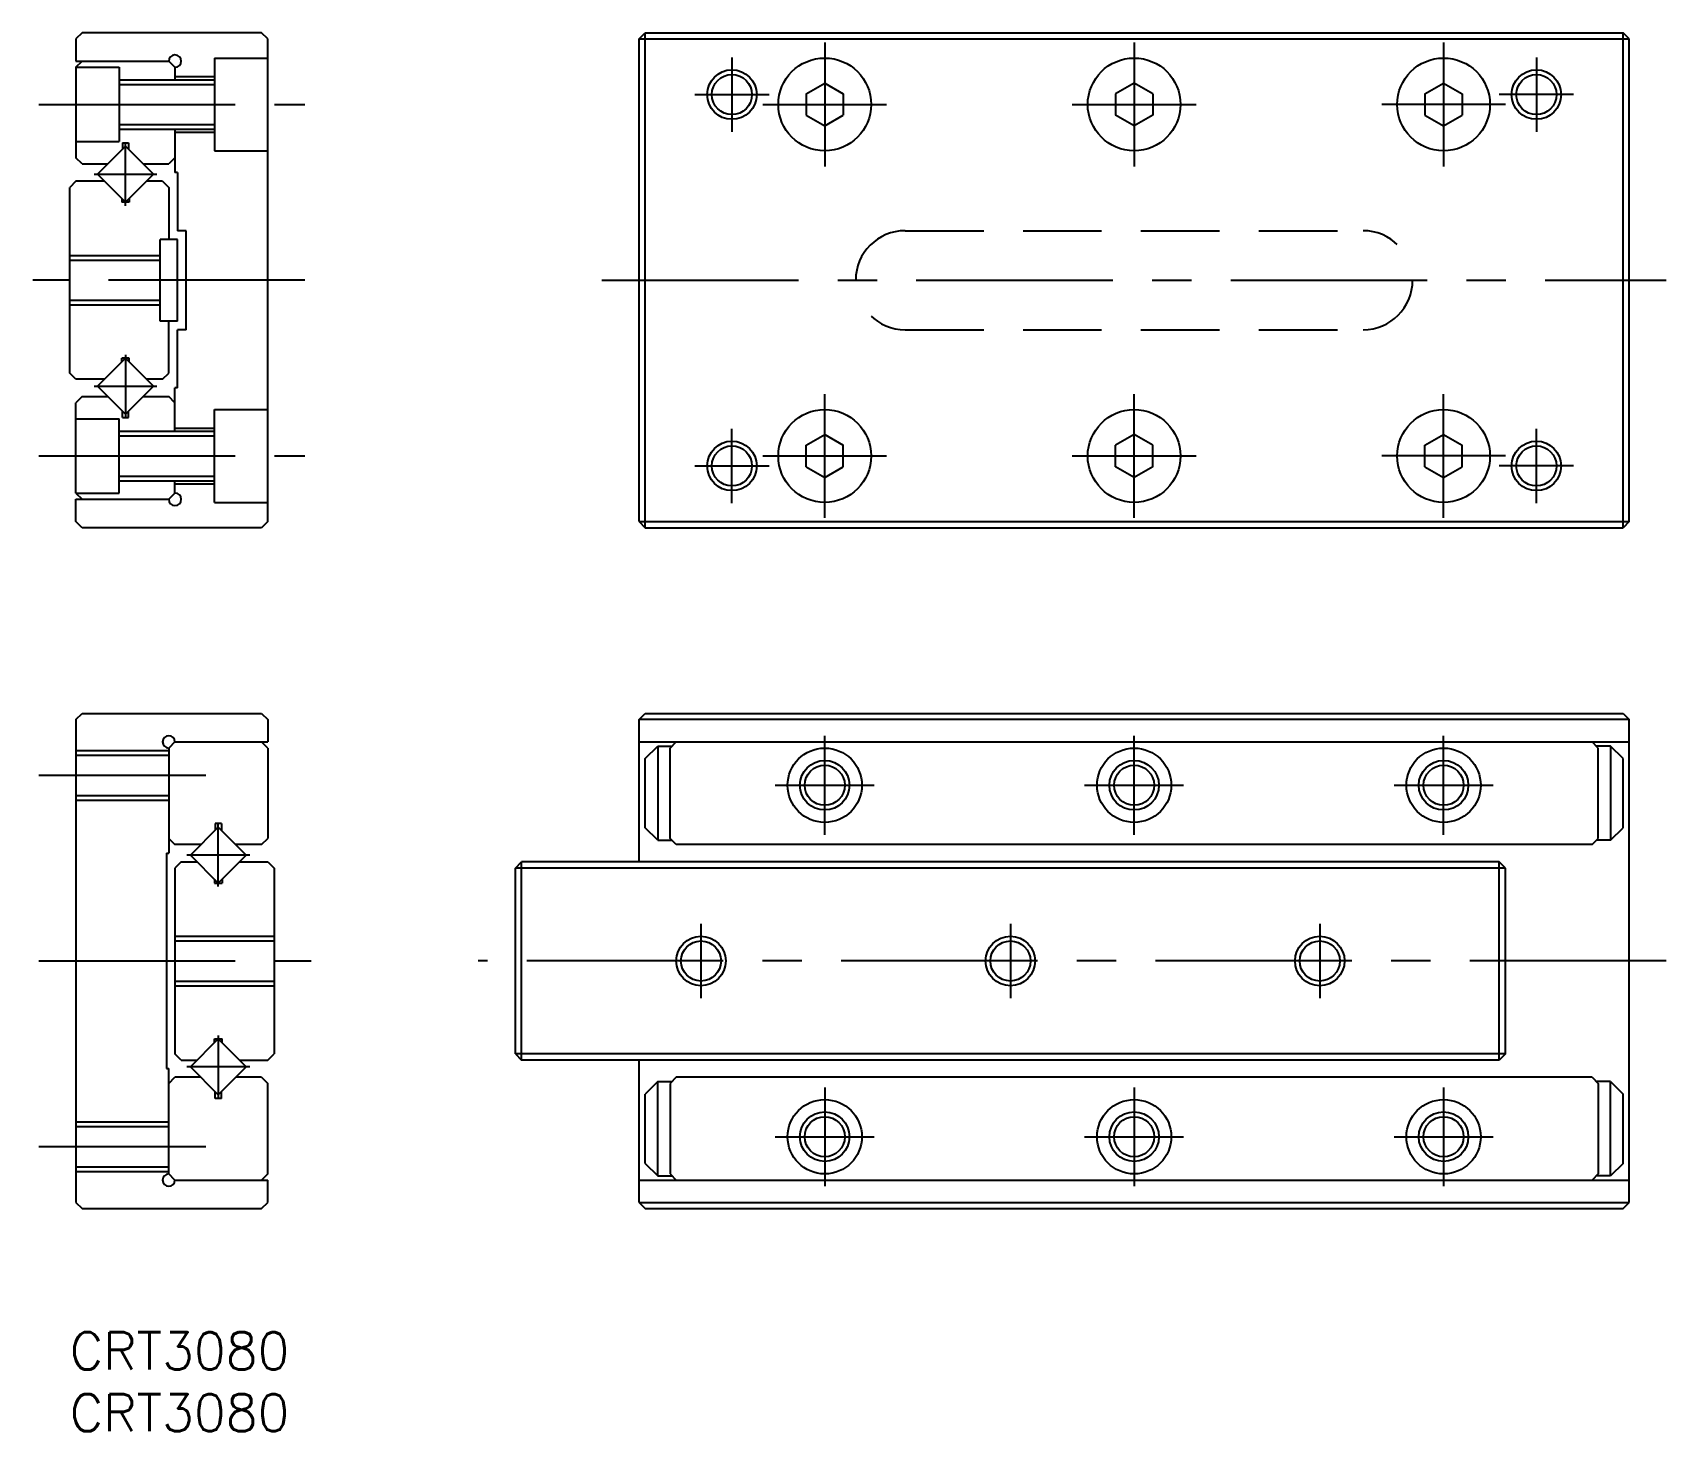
# Model space of a CAD drawing. Extents: x -3 to 129, y -8 to 105.
import ezdxf

# ---------------------------------------------------------------- set-up
doc = ezdxf.new("R2010")
doc.units = 0
doc.header["$LTSCALE"] = 0.5
doc.linetypes.add('CENTER', pattern=[50.8, 31.75, -6.35, 6.35, -6.35])
doc.linetypes.add('DASHED', pattern=[19.05, 12.7, -6.35])
for name, color, linetype in [('MSM_CENTER', 1, 'CENTER'), ('MSM_CONTINUOUS', 7, 'CONTINUOUS'), ('MSM_DASHED', 4, 'DASHED'), ('MSM_NARROW', 5, 'CONTINUOUS'), ('MSM_PART_NUMBER', 7, 'CONTINUOUS')]:
    doc.layers.add(name, color=color, linetype=linetype)
doc.styles.get("Standard").update_dxf_attribs({"font": 'txt.shx', "height": 3, "bigfont": 'bigfont.shx'})

# ---------------------------------------------------------------- blocks, each defined once
blk = doc.blocks.new('*U2')
at = {"layer": 'MSM_PART_NUMBER'}
blk.add_text('CRT3080', height=3, dxfattribs=at).set_placement((0, -3))
blk = doc.blocks.new('*U3')
at = {"layer": 'MSM_PART_NUMBER'}
blk.add_text('CRT3080', height=3, dxfattribs=at).set_placement((0, -8))

msp = doc.modelspace()

# ---------------------------------------------------------------- linework, layer by layer
at = {"layer": 'MSM_CENTER', "color": 1, "linetype": 'CENTER'}
for p, q in [((53.5, 103), (53.5, 97)), ((61, 104.2), (61, 94.2)), ((86, 104.2), (86, 94.2)), ((111, 104.2), (111, 94.2)), ((118.5, 103), (118.5, 97)), ((50.5, 100), (56.5, 100)), ((56, 99.2), (66, 99.2)), ((81, 99.2), (91, 99.2)), ((116, 99.2), (106, 99.2)), ((121.5, 100), (115.5, 100)), ((43, 85), (129, 85)), ((61, 65.8), (61, 75.8)), ((86, 65.8), (86, 75.8)), ((111, 65.8), (111, 75.8)), ((53.5, 67), (53.5, 73)), ((118.5, 67), (118.5, 73)), ((50.5, 70), (56.5, 70)), ((56, 70.8), (66, 70.8)), ((81, 70.8), (91, 70.8)), ((116, 70.8), (106, 70.8)), ((121.5, 70), (115.5, 70)), ((61, 40.2), (61, 48.2)), ((86, 40.2), (86, 48.2)), ((111, 40.2), (111, 48.2)), ((57, 44.2), (65, 44.2)), ((82, 44.2), (90, 44.2)), ((107, 44.2), (115, 44.2)), ((51, 33), (51, 27)), ((76, 33), (76, 27)), ((101, 33), (101, 27)), ((129, 30), (33, 30)), ((61, 19.79), (61, 11.8)), ((86, 19.79), (86, 11.8)), ((111, 19.79), (111, 11.8)), ((57, 15.8), (65, 15.8)), ((82, 15.8), (90, 15.8)), ((107, 15.8), (115, 15.8))]:
    msp.add_line(p, q, dxfattribs=at)
at = {"layer": 'MSM_CENTER'}
for p, q in [((-2.5, 99.2), (19, 99.2)), ((4.5, 91.02), (4.5, 96.1)), ((1.96, 93.56), (7.04, 93.56)), ((19, 85), (-3, 85)), ((4.5, 78.98), (4.5, 73.9)), ((1.96, 76.44), (7.04, 76.44)), ((-2.5, 70.8), (19, 70.8)), ((-2.5, 45), (11, 45)), ((12, 36.02), (12, 41.1)), ((14.54, 38.56), (9.46, 38.56)), ((-2.5, 30), (19.5, 30)), ((12, 23.98), (12, 18.9)), ((14.54, 21.44), (9.46, 21.44)), ((-2.5, 15), (11, 15))]:
    msp.add_line(p, q, dxfattribs=at)
at = {"layer": 'MSM_CONTINUOUS'}
for p, q in [((1, 105), (0.5, 104.5)), ((0.5, 104.5), (0.5, 102.7)), ((15.5, 105), (1, 105)), ((16, 104.5), (15.5, 105)), ((16, 65.5), (16, 104.5)), ((0.5, 102.2), (1, 102.7)), ((0.5, 102.7), (8, 102.7)), ((0.5, 102.2), (0.5, 94.9)), ((0.5, 102.2), (4, 102.2)), ((4, 102.2), (4, 96.2)), ((8, 102.7), (8.5, 102.2)), ((8.5, 102.2), (8.5, 101.2)), ((11.7, 102.95), (16, 102.95)), ((11.7, 102.95), (11.7, 95.45)), ((4, 101.2), (11.7, 101.2)), ((8.5, 101.45), (11.7, 101.45)), ((4, 97.2), (11.7, 97.2)), ((8.5, 97.2), (8.5, 93.7)), ((8.5, 96.95), (11.7, 96.95)), ((0.5, 96.2), (4, 96.2)), ((4.5, 95.82), (2.24, 93.56)), ((4.25, 96.1), (4.75, 96.1)), ((4.25, 96.1), (4.25, 95.57)), ((4.5, 95.82), (6.76, 93.56)), ((4.75, 96.1), (4.75, 95.57)), ((11.7, 95.45), (16, 95.45)), ((1, 94.4), (0.5, 94.9)), ((1, 94.4), (3.08, 94.4)), ((5.92, 94.4), (8, 94.4)), ((8.5, 94.9), (8, 94.4)), ((0.5, 93), (0, 92.5)), ((0, 77.5), (0, 92.5)), ((2.8, 93), (0.5, 93)), ((4.5, 91.3), (2.24, 93.56)), ((6.76, 93.56), (4.5, 91.3)), ((7.5, 93), (6.2, 93)), ((7.5, 93), (8, 92.5)), ((8, 92.5), (8, 88.3)), ((8.7, 93.7), (8.5, 93.7)), ((8.7, 93.7), (8.7, 89)), ((4.2, 91.6), (4.2, 91.3)), ((4.8, 91.3), (4.2, 91.3)), ((4.8, 91.6), (4.8, 91.3)), ((9.4, 89), (8.7, 89)), ((9.4, 81), (9.4, 89)), ((7.3, 81.7), (7.3, 88.3)), ((8.7, 88.3), (7.3, 88.3)), ((8.7, 81.7), (8.7, 88.3)), ((0, 86.62), (7.3, 86.62)), ((16, 85), (16, 85)), ((0, 83.38), (7.3, 83.38)), ((8.7, 81.7), (7.3, 81.7)), ((8, 77.5), (8, 81.7)), ((8.7, 76.3), (8.7, 81)), ((9.4, 81), (8.7, 81)), ((4.5, 78.7), (2.24, 76.44)), ((4.8, 78.7), (4.2, 78.7)), ((4.2, 78.4), (4.2, 78.7)), ((6.76, 76.44), (4.5, 78.7)), ((4.8, 78.4), (4.8, 78.7)), ((0.5, 77), (0, 77.5)), ((2.8, 77), (0.5, 77)), ((7.5, 77), (6.2, 77)), ((7.5, 77), (8, 77.5)), ((1, 75.6), (0.5, 75.1)), ((1, 75.6), (3.08, 75.6)), ((4.5, 74.18), (2.24, 76.44)), ((4.5, 74.18), (6.76, 76.44)), ((5.92, 75.6), (8, 75.6)), ((8.5, 75.1), (8, 75.6)), ((8.5, 72.8), (8.5, 76.3)), ((8.7, 76.3), (8.5, 76.3)), ((0.5, 67.8), (0.5, 75.1)), ((4.25, 73.9), (4.25, 74.43)), ((4.75, 73.9), (4.75, 74.43)), ((11.7, 74.55), (16, 74.55)), ((11.7, 67.05), (11.7, 74.55)), ((0.5, 73.8), (4, 73.8)), ((4, 67.8), (4, 73.8)), ((4, 72.8), (11.7, 72.8)), ((4.25, 73.9), (4.75, 73.9)), ((8.5, 73.05), (11.7, 73.05)), ((4, 68.8), (11.7, 68.8)), ((8.5, 67.8), (8.5, 68.8)), ((0.5, 67.8), (4, 67.8)), ((0.5, 67.8), (1, 67.3)), ((8, 67.3), (8.5, 67.8)), ((8.5, 68.55), (11.7, 68.55)), ((0.5, 67.3), (8, 67.3)), ((0.5, 65.5), (0.5, 67.3)), ((11.7, 67.05), (16, 67.05)), ((1, 65), (0.5, 65.5)), ((15.5, 65), (1, 65)), ((16, 65.5), (15.5, 65)), ((0.5, 49.5), (1, 50)), ((0.5, 49.5), (0.5, 10.5)), ((1, 50), (15.5, 50)), ((15.5, 50), (16, 49.5)), ((16, 49.5), (16, 47.7)), ((46, 49.5), (46.5, 50)), ((126, 49.5), (46, 49.5)), ((46, 38), (46, 49.5)), ((46.5, 50), (125.5, 50)), ((125.5, 50), (126, 49.5)), ((126, 10.5), (126, 49.5)), ((8.5, 47.7), (8, 47.2)), ((8.5, 47.7), (16, 47.7)), ((16, 47.2), (15.5, 47.7)), ((0.5, 46.62), (8, 46.62)), ((8, 47.2), (8, 38.7)), ((16, 47.2), (16, 39.9)), ((0.5, 43.38), (8, 43.38)), ((11.75, 41.1), (11.75, 40.57)), ((12.25, 41.1), (11.75, 41.1)), ((12.25, 41.1), (12.25, 40.57)), ((8, 39.9), (8.5, 39.4)), ((12, 40.82), (9.74, 38.56)), ((12, 40.82), (14.26, 38.56)), ((15.5, 39.4), (16, 39.9)), ((7.8, 38.7), (7.8, 21.3)), ((7.8, 38.7), (8, 38.7)), ((10.58, 39.4), (8.5, 39.4)), ((9.74, 38.56), (12, 36.3)), ((12, 36.3), (14.26, 38.56)), ((15.5, 39.4), (13.42, 39.4)), ((9, 38), (8.5, 37.5)), ((8.5, 37.5), (8.5, 22.5)), ((9, 38), (10.3, 38)), ((13.7, 38), (16, 38)), ((16, 38), (16.5, 37.5)), ((16.5, 37.5), (16.5, 22.5)), ((11.7, 36.6), (11.7, 36.3)), ((11.7, 36.3), (12.3, 36.3)), ((12.3, 36.6), (12.3, 36.3)), ((8.5, 31.62), (16.5, 31.62)), ((8.5, 28.38), (16.5, 28.38)), ((9, 22), (8.5, 22.5)), ((9.74, 21.44), (12, 23.7)), ((11.7, 23.7), (12.3, 23.7)), ((11.7, 23.4), (11.7, 23.7)), ((12, 23.7), (14.26, 21.44)), ((12.3, 23.4), (12.3, 23.7)), ((16, 22), (16.5, 22.5)), ((7.8, 21.3), (8, 21.3)), ((8, 12.8), (8, 21.3)), ((9, 22), (10.3, 22)), ((12, 19.18), (9.74, 21.44)), ((12, 19.18), (14.26, 21.44)), ((13.7, 22), (16, 22)), ((46, 10.5), (46, 22)), ((8, 20.1), (8.5, 20.6)), ((10.58, 20.6), (8.5, 20.6)), ((15.5, 20.6), (13.42, 20.6)), ((15.5, 20.6), (16, 20.1)), ((16, 12.8), (16, 20.1)), ((11.75, 18.9), (11.75, 19.43)), ((12.25, 18.9), (11.75, 18.9)), ((12.25, 18.9), (12.25, 19.43)), ((0.5, 16.62), (8, 16.62)), ((0.5, 13.38), (8, 13.38)), ((8.5, 12.3), (8, 12.8)), ((8.5, 12.3), (16, 12.3)), ((16, 12.8), (15.5, 12.3)), ((16, 10.5), (16, 12.3)), ((0.5, 10.5), (1, 10)), ((1, 10), (15.5, 10)), ((15.5, 10), (16, 10.5)), ((46, 10.5), (46.5, 10)), ((46, 10.5), (126, 10.5)), ((46.5, 10), (125.5, 10)), ((125.5, 10), (126, 10.5))]:
    msp.add_line(p, q, dxfattribs=at)
at = {"layer": 'MSM_CONTINUOUS', "color": 7, "linetype": 'CONTINUOUS'}
for p, q in [((46, 104.5), (46.5, 105)), ((46, 104.5), (126, 104.5)), ((46, 65.5), (46, 104.5)), ((46.5, 105), (125.5, 105)), ((46.5, 65), (46.5, 105)), ((125.5, 65), (125.5, 105)), ((126, 104.5), (125.5, 105)), ((126, 65.5), (126, 104.5)), ((59.5, 100.07), (61, 100.93)), ((61, 100.93), (62.5, 100.07)), ((86, 100.93), (84.5, 100.07)), ((87.5, 100.07), (86, 100.93)), ((109.5, 100.07), (111, 100.93)), ((111, 100.93), (112.5, 100.07)), ((59.5, 100.07), (59.5, 98.33)), ((62.5, 100.07), (62.5, 98.33)), ((84.5, 100.07), (84.5, 98.33)), ((87.5, 100.07), (87.5, 98.33)), ((109.5, 100.07), (109.5, 98.33)), ((112.5, 100.07), (112.5, 98.33)), ((59.5, 98.33), (61, 97.47)), ((61, 97.47), (62.5, 98.33)), ((86, 97.47), (84.5, 98.33)), ((87.5, 98.33), (86, 97.47)), ((109.5, 98.33), (111, 97.47)), ((111, 97.47), (112.5, 98.33)), ((59.5, 71.67), (61, 72.53)), ((59.5, 69.93), (59.5, 71.67)), ((61, 72.53), (62.5, 71.67)), ((62.5, 69.93), (62.5, 71.67)), ((86, 72.53), (84.5, 71.67)), ((84.5, 69.93), (84.5, 71.67)), ((87.5, 71.67), (86, 72.53)), ((87.5, 69.93), (87.5, 71.67)), ((109.5, 71.67), (111, 72.53)), ((109.5, 69.93), (109.5, 71.67)), ((111, 72.53), (112.5, 71.67)), ((112.5, 69.93), (112.5, 71.67)), ((59.5, 69.93), (61, 69.07)), ((61, 69.07), (62.5, 69.93)), ((86, 69.07), (84.5, 69.93)), ((87.5, 69.93), (86, 69.07)), ((109.5, 69.93), (111, 69.07)), ((111, 69.07), (112.5, 69.93)), ((46, 65.5), (126, 65.5)), ((46, 65.5), (46.5, 65)), ((46.5, 65), (125.5, 65)), ((126, 65.5), (125.5, 65)), ((46, 47.7), (126, 47.7)), ((48.5, 47.2), (49, 47.7)), ((123.5, 47.2), (123, 47.7)), ((46.5, 46.35), (47.5, 47.35)), ((46.5, 40.75), (46.5, 46.35)), ((47.5, 47.35), (47.5, 39.75)), ((47.5, 47.35), (48.65, 47.35)), ((48.5, 39.9), (48.5, 47.2)), ((124.5, 47.35), (123.35, 47.35)), ((123.5, 39.9), (123.5, 47.2)), ((124.5, 47.35), (124.5, 39.75)), ((125.5, 46.35), (124.5, 47.35)), ((125.5, 40.75), (125.5, 46.35)), ((47.5, 39.75), (46.5, 40.75)), ((47.5, 39.75), (48.65, 39.75)), ((49, 39.4), (48.5, 39.9)), ((123, 39.4), (123.5, 39.9)), ((124.5, 39.75), (123.35, 39.75)), ((124.5, 39.75), (125.5, 40.75)), ((123, 39.4), (49, 39.4)), ((36, 37.5), (36.5, 38)), ((116, 37.5), (36, 37.5)), ((36, 22.5), (36, 37.5)), ((115.5, 38), (36.5, 38)), ((36.5, 22), (36.5, 38)), ((115.5, 22), (115.5, 38)), ((116, 37.5), (115.5, 38)), ((116, 22.5), (116, 37.5)), ((116, 22.5), (36, 22.5)), ((36, 22.5), (36.5, 22)), ((116, 22.5), (115.5, 22)), ((115.5, 22), (36.5, 22)), ((47.5, 20.25), (46.5, 19.25)), ((47.5, 12.65), (47.5, 20.25)), ((47.5, 20.25), (48.65, 20.25)), ((49, 20.6), (48.5, 20.1)), ((48.5, 20.1), (48.5, 12.8)), ((123, 20.6), (49, 20.6)), ((123, 20.6), (123.5, 20.1)), ((124.5, 20.25), (123.35, 20.25)), ((123.5, 20.1), (123.5, 12.8)), ((124.5, 12.65), (124.5, 20.25)), ((124.5, 20.25), (125.5, 19.25)), ((46.5, 13.65), (46.5, 19.25)), ((125.5, 13.65), (125.5, 19.25)), ((46.5, 13.65), (47.5, 12.65)), ((125.5, 13.65), (124.5, 12.65)), ((46, 12.3), (126, 12.3)), ((47.5, 12.65), (48.65, 12.65)), ((48.5, 12.8), (49, 12.3)), ((123.5, 12.8), (123, 12.3)), ((124.5, 12.65), (123.35, 12.65))]:
    msp.add_line(p, q, dxfattribs=at)
for centre, radius in [((61, 99.2), 3.75), ((86, 99.2), 3.75), ((111, 99.2), 3.75), ((61, 70.8), 3.75), ((86, 70.8), 3.75), ((111, 70.8), 3.75), ((61, 44.2), 3), ((86, 44.2), 3), ((111, 44.2), 3), ((61, 15.8), 3), ((86, 15.8), 3), ((111, 15.8), 3)]:
    msp.add_circle(centre, radius, dxfattribs=at)
at = {"layer": 'MSM_CONTINUOUS'}
for centre, radius in [((53.5, 100), 1.62), ((118.5, 100), 1.62), ((53.5, 70), 1.62), ((118.5, 70), 1.62), ((61, 44.2), 2), ((86, 44.2), 2), ((111, 44.2), 2), ((51, 30), 1.62), ((76, 30), 1.62), ((101, 30), 1.62), ((61, 15.8), 2), ((86, 15.8), 2), ((111, 15.8), 2)]:
    msp.add_circle(centre, radius, dxfattribs=at)
for centre, start, end in [((8.5, 102.7), 270, 180), ((8.5, 67.3), 180, 90), ((8, 47.7), 0, 270), ((8, 12.3), 90, 0)]:
    msp.add_arc(centre, 0.5, start, end, dxfattribs=at)
at = {"layer": 'MSM_DASHED', "linetype": 'DASHED'}
for p, q in [((67.5, 89), (104.5, 89)), ((67.5, 81), (104.5, 81))]:
    msp.add_line(p, q, dxfattribs=at)
for centre, start, end in [((67.5, 85), 90, 270), ((104.5, 85), 270, 90)]:
    msp.add_arc(centre, 4, start, end, dxfattribs=at)
at = {"layer": 'MSM_NARROW'}
for p, q in [((4, 100.82), (11.7, 100.82)), ((4, 97.58), (11.7, 97.58)), ((0, 87), (7.3, 87)), ((0, 83), (7.3, 83)), ((4, 72.42), (11.7, 72.42)), ((4, 69.18), (11.7, 69.18)), ((0.5, 47), (8, 47)), ((0.5, 43), (8, 43)), ((8.5, 32), (16.5, 32)), ((8.5, 28), (16.5, 28)), ((0.5, 17), (8, 17)), ((0.5, 13), (8, 13))]:
    msp.add_line(p, q, dxfattribs=at)
for centre, radius in [((53.5, 100), 2), ((118.5, 100), 2), ((53.5, 70), 2), ((118.5, 70), 2), ((61, 44.2), 1.62), ((86, 44.2), 1.62), ((111, 44.2), 1.62), ((51, 30), 2), ((76, 30), 2), ((101, 30), 2), ((61, 15.8), 1.62), ((86, 15.8), 1.62), ((111, 15.8), 1.62)]:
    msp.add_circle(centre, radius, dxfattribs=at)

# ---------------------------------------------------------------- block references
at = {"layer": 'MSM_CONTINUOUS'}
for name in ['*U2', '*U3']:
    msp.add_blockref(name, (0, 0), dxfattribs=at)

doc.saveas('drawing.dxf')
